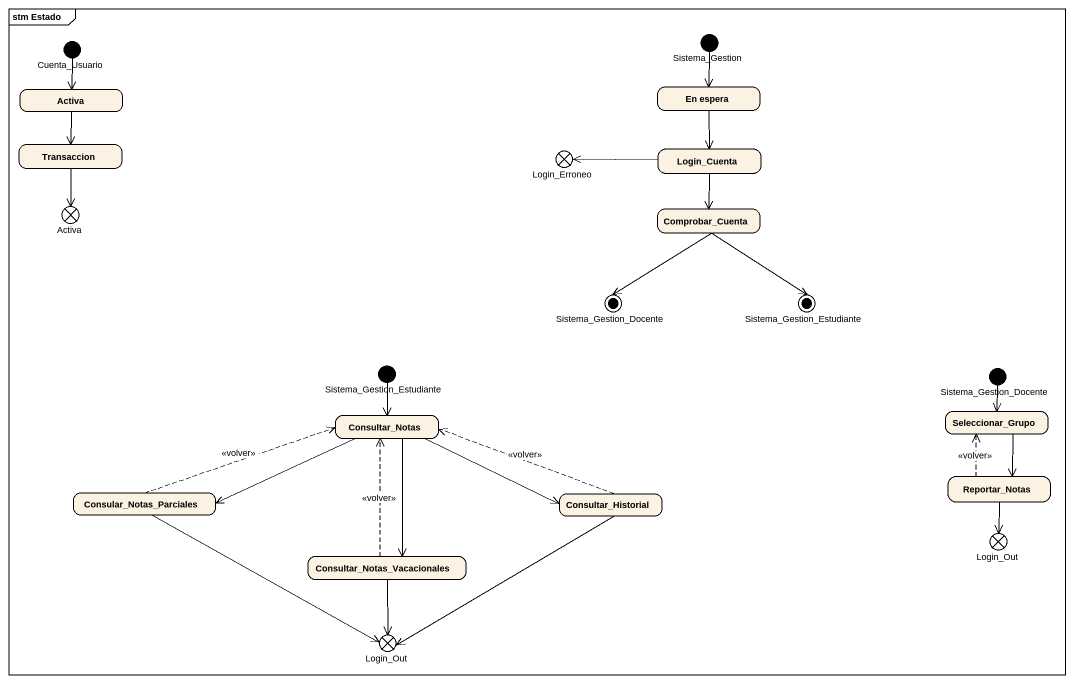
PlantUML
@startuml
mainframe stm Estado
hide empty description
state Cuenta_Usuario <<start>>
state Sistema_Gestion <<start>>
state Activa
state "En espera" as En_espera
state Transaccion
state Login_Erroneo <<choice>>
state Login_Cuenta
state "Activa" as Activa_2 <<choice>>
state Comprobar_Cuenta
state Sistema_Gestion_Docente <<end>>
state Sistema_Gestion_Estudiante <<end>>
state "Sistema_Gestion_Estudiante" as Sistema_Gestion_Estudiante_2 <<start>>
state "Sistema_Gestion_Docente" as Sistema_Gestion_Docente_2 <<start>>
state Seleccionar_Grupo
state Consultar_Notas
state Reportar_Notas
state Consular_Notas_Parciales
state Consultar_Historial
state Consultar_Notas_Vacacionales
state Login_Out <<choice>>
state "Login_Out" as Login_Out_2 <<choice>>
Cuenta_Usuario --> Activa
Sistema_Gestion --> En_espera
Activa --> Transaccion
En_espera --> Login_Cuenta
Transaccion --> Activa_2
Login_Cuenta -left-> Login_Erroneo
Login_Cuenta --> Comprobar_Cuenta
Comprobar_Cuenta --> Sistema_Gestion_Docente
Comprobar_Cuenta --> Sistema_Gestion_Estudiante
Sistema_Gestion_Estudiante_2 --> Consultar_Notas
Sistema_Gestion_Docente_2 --> Seleccionar_Grupo
Seleccionar_Grupo --> Reportar_Notas
Consultar_Notas -left-> Consular_Notas_Parciales
Consultar_Notas -right-> Consultar_Historial
Consultar_Notas --> Consultar_Notas_Vacacionales
Reportar_Notas -up[dashed]-> Seleccionar_Grupo : <<volver>>
Reportar_Notas --> Login_Out
Consular_Notas_Parciales -right[dashed]-> Consultar_Notas : <<volver>>
Consular_Notas_Parciales -right-> Login_Out_2
Consultar_Historial -left[dashed]-> Consultar_Notas : <<volver>>
Consultar_Historial --> Login_Out_2
Consultar_Notas_Vacacionales -up[dashed]-> Consultar_Notas : <<volver>>
Consultar_Notas_Vacacionales --> Login_Out_2
@enduml
